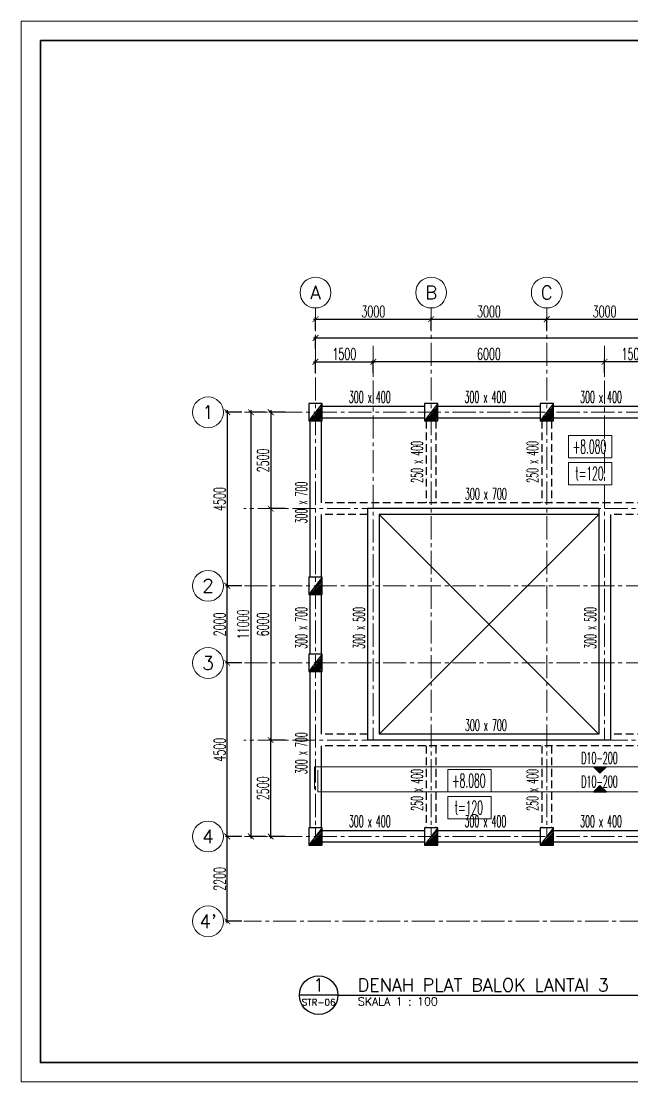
# Model space of a CAD drawing. Header units: inches. Extents: x 266054 to 836293, y -258454 to -102650.
# Drawn here: x 575708 to 591550, y -193548 to -166048 of the extents above; entities that cross this region are included whole.
import ezdxf
from ezdxf.enums import TextEntityAlignment as Align

# ---------------------------------------------------------------- set-up
doc = ezdxf.new("R2010")
doc.units = ezdxf.units.IN
doc.header["$LTSCALE"] = 800
doc.header["$MEASUREMENT"] = 0
doc.linetypes.add('CENTER2', pattern=[1.125, 0.75, -0.125, 0.125, -0.125])
doc.linetypes.add('HIDDEN', pattern=[0.375, 0.25, -0.125])
for name, color, linetype, lineweight in [('AS', 8, 'CENTER2', 5), ('BESI', 1, 'Continuous', 13), ('GRS KOP', 1, 'Continuous', 35), ('hacht', 8, 'Continuous', 5), ('kop', 7, 'Continuous', 20), ('NOT', 7, 'Continuous', 15)]:
    doc.layers.add(name, color=color, linetype=linetype, lineweight=lineweight)
for name, color, linetype in [('Balok', 4, 'HIDDEN'), ('HAT', 8, 'Continuous'), ('KOL', 5, 'Continuous'), ('LOGO', 7, 'Continuous'), ('TEXT', 4, 'Continuous')]:
    doc.layers.add(name, color=color, linetype=linetype)
doc.styles.add('BARU', font='arial.ttf')
doc.styles.add('DICK STYLE 100', font='romans.shx', dxfattribs={"width": 0.6, "height": 300})
doc.styles.add('ROMANS', font='romans.shx', dxfattribs={"width": 0.8, "height": 0.25})
doc.styles.add('S', font='SIMPLEX', dxfattribs={"width": 1.1})
doc.styles.get("Standard").update_dxf_attribs({"font": 'romans.shx'})
doc.dimstyles.new('100 A', dxfattribs={"dimtxt": 250, "dimasz": 150, "dimexe": 50, "dimexo": 50, "dimgap": 50, "dimtad": 1, "dimdec": 0, "dimrnd": 1, "dimtxsty": 'DICK STYLE 100', "dimblk": 'ARCHTICK', "dimcen": 100, "dimdle": 50, "dimclrd": 18, "dimclre": 18, "dimclrt": 7, "dimadec": 0, "dimazin": 2, "dimtfac": 1, "dimtdec": 0, "dimtix": 1, "dimtmove": 0, "dimatfit": 3, "dimfxl": 0, "dimarcsym": 0})

# ---------------------------------------------------------------- blocks, each defined once
blk = doc.blocks.new('NAV')
blk.add_circle((0, -0.4), 0.4)
at = {"style": 'S', "width": 0.75, "flags": 4}
blk.add_attdef('AV', text='', height=0.3, dxfattribs=at).set_placement((0, -0.4), align=Align.MIDDLE)
blk = doc.blocks.new('_ArchTick')
at = {"layer": 'LOGO', "color": 0, "const_width": 0.15}
blk.add_lwpolyline([(-0.5, -0.5), (0.5, 0.5)], dxfattribs=at)
blk = doc.blocks.new('*D392')
at = {"layer": 'Defpoints', "color": 0, "ltscale": 5}
for p in [(586343, -173774), (583343, -174106), (586343, -174106)]:
    blk.add_point(p, dxfattribs=at)
at = {"layer": 'hacht', "color": 18, "lineweight": -2, "ltscale": 5}
for p, q in [((583293, -173774), (586393, -173774)), ((583343, -174056), (583343, -173724)), ((586343, -174056), (586343, -173724))]:
    blk.add_line(p, q, dxfattribs=at)
at = {"layer": 'hacht', "color": 18, "lineweight": -2, "ltscale": 5, "xscale": 150, "yscale": 150, "zscale": 150, "rotation": 180}
blk.add_blockref('_ArchTick', (583343, -173774), dxfattribs=at)
at = {"layer": 'hacht', "color": 18, "lineweight": -2, "ltscale": 5, "xscale": 150, "yscale": 150, "zscale": 150}
blk.add_blockref('_ArchTick', (586343, -173774), dxfattribs=at)
at = {"layer": 'hacht', "color": 7, "ltscale": 5, "insert": (584843, -173574), "char_height": 300, "attachment_point": 5, "style": 'DICK STYLE 100'}
blk.add_mtext('3000', dxfattribs=at)
blk = doc.blocks.new('*D393')
at = {"layer": 'Defpoints', "color": 0, "ltscale": 5}
for p in [(606343, -174260), (583343, -174593), (606343, -174593)]:
    blk.add_point(p, dxfattribs=at)
at = {"layer": 'hacht', "color": 18, "lineweight": -2, "ltscale": 5}
for p, q in [((583293, -174260), (606393, -174260)), ((583343, -174543), (583343, -174210)), ((606343, -174543), (606343, -174210))]:
    blk.add_line(p, q, dxfattribs=at)
at = {"layer": 'hacht', "color": 18, "lineweight": -2, "ltscale": 5, "xscale": 150, "yscale": 150, "zscale": 150, "rotation": 180}
blk.add_blockref('_ArchTick', (583343, -174260), dxfattribs=at)
at = {"layer": 'hacht', "color": 18, "lineweight": -2, "ltscale": 5, "xscale": 150, "yscale": 150, "zscale": 150}
blk.add_blockref('_ArchTick', (606343, -174260), dxfattribs=at)
at = {"layer": 'hacht', "color": 7, "ltscale": 5, "insert": (594843, -174060), "char_height": 300, "attachment_point": 5, "style": 'DICK STYLE 100'}
blk.add_mtext('23000', dxfattribs=at)
blk = doc.blocks.new('*D394')
at = {"layer": 'Defpoints', "color": 0, "ltscale": 5}
for p in [(589343, -173774), (586343, -174106), (589343, -174106)]:
    blk.add_point(p, dxfattribs=at)
at = {"layer": 'hacht', "color": 18, "lineweight": -2, "ltscale": 5}
for p, q in [((586293, -173774), (589393, -173774)), ((586343, -174056), (586343, -173724)), ((589343, -174056), (589343, -173724))]:
    blk.add_line(p, q, dxfattribs=at)
at = {"layer": 'hacht', "color": 18, "lineweight": -2, "ltscale": 5, "xscale": 150, "yscale": 150, "zscale": 150, "rotation": 180}
blk.add_blockref('_ArchTick', (586343, -173774), dxfattribs=at)
at = {"layer": 'hacht', "color": 18, "lineweight": -2, "ltscale": 5, "xscale": 150, "yscale": 150, "zscale": 150}
blk.add_blockref('_ArchTick', (589343, -173774), dxfattribs=at)
at = {"layer": 'hacht', "color": 7, "ltscale": 5, "insert": (587843, -173574), "char_height": 300, "attachment_point": 5, "style": 'DICK STYLE 100'}
blk.add_mtext('3000', dxfattribs=at)
blk = doc.blocks.new('*D395')
at = {"layer": 'Defpoints', "color": 0, "ltscale": 5}
for p in [(592343, -173774), (589343, -174106), (592343, -174106)]:
    blk.add_point(p, dxfattribs=at)
at = {"layer": 'hacht', "color": 18, "lineweight": -2, "ltscale": 5}
for p, q in [((589293, -173774), (592393, -173774)), ((589343, -174056), (589343, -173724)), ((592343, -174056), (592343, -173724))]:
    blk.add_line(p, q, dxfattribs=at)
at = {"layer": 'hacht', "color": 18, "lineweight": -2, "ltscale": 5, "xscale": 150, "yscale": 150, "zscale": 150, "rotation": 180}
blk.add_blockref('_ArchTick', (589343, -173774), dxfattribs=at)
at = {"layer": 'hacht', "color": 18, "lineweight": -2, "ltscale": 5, "xscale": 150, "yscale": 150, "zscale": 150}
blk.add_blockref('_ArchTick', (592343, -173774), dxfattribs=at)
at = {"layer": 'hacht', "color": 7, "ltscale": 5, "insert": (590843, -173574), "char_height": 300, "attachment_point": 5, "style": 'DICK STYLE 100'}
blk.add_mtext('3000', dxfattribs=at)
blk = doc.blocks.new('*D400')
at = {"layer": 'Defpoints', "color": 0, "ltscale": 5}
for p in [(581055, -182687), (581480, -182687), (581480, -187187)]:
    blk.add_point(p, dxfattribs=at)
at = {"layer": 'hacht', "color": 18, "lineweight": -2, "ltscale": 5}
for p, q in [((581430, -182687), (581005, -182687)), ((581055, -187237), (581055, -182637)), ((581430, -187187), (581005, -187187))]:
    blk.add_line(p, q, dxfattribs=at)
at = {"layer": 'hacht', "color": 18, "lineweight": -2, "ltscale": 5, "xscale": 150, "yscale": 150, "zscale": 150}
for p, rotation in [((581055, -182687), 90), ((581055, -187187), 270)]:
    blk.add_blockref('_ArchTick', p, dxfattribs=dict(at, rotation=rotation))
at = {"layer": 'hacht', "color": 7, "ltscale": 5, "insert": (580855, -184937), "char_height": 300, "attachment_point": 5, "rotation": 90, "style": 'DICK STYLE 100'}
blk.add_mtext('4500', dxfattribs=at)
blk = doc.blocks.new('*D401')
at = {"layer": 'Defpoints', "color": 0, "ltscale": 5}
for p in [(581055, -187187), (581480, -187187), (581480, -189387)]:
    blk.add_point(p, dxfattribs=at)
at = {"layer": 'hacht', "color": 18, "lineweight": -2, "ltscale": 5}
for p, q in [((581430, -187187), (581005, -187187)), ((581055, -189437), (581055, -187137)), ((581430, -189387), (581005, -189387))]:
    blk.add_line(p, q, dxfattribs=at)
at = {"layer": 'hacht', "color": 18, "lineweight": -2, "ltscale": 5, "xscale": 150, "yscale": 150, "zscale": 150}
for p, rotation in [((581055, -187187), 90), ((581055, -189387), 270)]:
    blk.add_blockref('_ArchTick', p, dxfattribs=dict(at, rotation=rotation))
at = {"layer": 'hacht', "color": 7, "ltscale": 5, "insert": (580855, -188287), "char_height": 300, "attachment_point": 5, "rotation": 90, "style": 'DICK STYLE 100'}
blk.add_mtext('2200', dxfattribs=at)
blk = doc.blocks.new('*D402')
at = {"layer": 'Defpoints', "color": 0, "ltscale": 5}
for p in [(581055, -180687), (581480, -180687), (581480, -182687)]:
    blk.add_point(p, dxfattribs=at)
at = {"layer": 'hacht', "color": 18, "lineweight": -2, "ltscale": 5}
for p, q in [((581055, -182737), (581055, -180637)), ((581430, -180687), (581005, -180687)), ((581430, -182687), (581005, -182687))]:
    blk.add_line(p, q, dxfattribs=at)
at = {"layer": 'hacht', "color": 18, "lineweight": -2, "ltscale": 5, "xscale": 150, "yscale": 150, "zscale": 150}
for p, rotation in [((581055, -180687), 90), ((581055, -182687), 270)]:
    blk.add_blockref('_ArchTick', p, dxfattribs=dict(at, rotation=rotation))
at = {"layer": 'hacht', "color": 7, "ltscale": 5, "insert": (580855, -181687), "char_height": 300, "attachment_point": 5, "rotation": 90, "style": 'DICK STYLE 100'}
blk.add_mtext('2000', dxfattribs=at)
blk = doc.blocks.new('*D403')
at = {"layer": 'Defpoints', "color": 0, "ltscale": 5}
for p in [(581480, -176187), (581055, -180687), (581480, -180687)]:
    blk.add_point(p, dxfattribs=at)
at = {"layer": 'hacht', "color": 18, "lineweight": -2, "ltscale": 5}
for p, q in [((581430, -176187), (581005, -176187)), ((581055, -176137), (581055, -180737)), ((581430, -180687), (581005, -180687))]:
    blk.add_line(p, q, dxfattribs=at)
at = {"layer": 'hacht', "color": 18, "lineweight": -2, "ltscale": 5, "xscale": 150, "yscale": 150, "zscale": 150}
for p, rotation in [((581055, -176187), 90), ((581055, -180687), 270)]:
    blk.add_blockref('_ArchTick', p, dxfattribs=dict(at, rotation=rotation))
at = {"layer": 'hacht', "color": 7, "ltscale": 5, "insert": (580855, -178437), "char_height": 300, "attachment_point": 5, "rotation": 90, "style": 'DICK STYLE 100'}
blk.add_mtext('4500', dxfattribs=at)
blk = doc.blocks.new('*D404')
at = {"layer": 'Defpoints', "color": 0, "ltscale": 5}
for p in [(582092, -176187), (581667, -187187), (582092, -187187)]:
    blk.add_point(p, dxfattribs=at)
at = {"layer": 'hacht', "color": 18, "lineweight": -2, "ltscale": 5}
for p, q in [((582042, -176187), (581617, -176187)), ((581667, -176137), (581667, -187237)), ((582042, -187187), (581617, -187187))]:
    blk.add_line(p, q, dxfattribs=at)
at = {"layer": 'hacht', "color": 18, "lineweight": -2, "ltscale": 5, "xscale": 150, "yscale": 150, "zscale": 150}
for p, rotation in [((581667, -176187), 90), ((581667, -187187), 270)]:
    blk.add_blockref('_ArchTick', p, dxfattribs=dict(at, rotation=rotation))
at = {"layer": 'hacht', "color": 7, "ltscale": 5, "insert": (581467, -181687), "char_height": 300, "attachment_point": 5, "rotation": 90, "style": 'DICK STYLE 100'}
blk.add_mtext('11000', dxfattribs=at)
blk = doc.blocks.new('*D414')
at = {"layer": 'Defpoints', "color": 0, "ltscale": 5}
for p in [(582181, -184687), (582606, -184687), (582606, -187187)]:
    blk.add_point(p, dxfattribs=at)
at = {"layer": 'hacht', "color": 18, "lineweight": -2, "ltscale": 5}
for p, q in [((582556, -184687), (582131, -184687)), ((582181, -187237), (582181, -184637)), ((582556, -187187), (582131, -187187))]:
    blk.add_line(p, q, dxfattribs=at)
at = {"layer": 'hacht', "color": 18, "lineweight": -2, "ltscale": 5, "xscale": 150, "yscale": 150, "zscale": 150}
for p, rotation in [((582181, -184687), 90), ((582181, -187187), 270)]:
    blk.add_blockref('_ArchTick', p, dxfattribs=dict(at, rotation=rotation))
at = {"layer": 'hacht', "color": 7, "ltscale": 5, "insert": (581981, -185937), "char_height": 300, "attachment_point": 5, "rotation": 90, "style": 'DICK STYLE 100'}
blk.add_mtext('2500', dxfattribs=at)
blk = doc.blocks.new('*D415')
at = {"layer": 'Defpoints', "color": 0, "ltscale": 5}
for p in [(582606, -178687), (582181, -184687), (582606, -184687)]:
    blk.add_point(p, dxfattribs=at)
at = {"layer": 'hacht', "color": 18, "lineweight": -2, "ltscale": 5}
for p, q in [((582556, -178687), (582131, -178687)), ((582181, -178637), (582181, -184737)), ((582556, -184687), (582131, -184687))]:
    blk.add_line(p, q, dxfattribs=at)
at = {"layer": 'hacht', "color": 18, "lineweight": -2, "ltscale": 5, "xscale": 150, "yscale": 150, "zscale": 150}
for p, rotation in [((582181, -178687), 90), ((582181, -184687), 270)]:
    blk.add_blockref('_ArchTick', p, dxfattribs=dict(at, rotation=rotation))
at = {"layer": 'hacht', "color": 7, "ltscale": 5, "insert": (581981, -181687), "char_height": 300, "attachment_point": 5, "rotation": 90, "style": 'DICK STYLE 100'}
blk.add_mtext('6000', dxfattribs=at)
blk = doc.blocks.new('*D416')
at = {"layer": 'Defpoints', "color": 0, "ltscale": 5}
for p in [(582606, -176187), (582181, -178687), (582606, -178687)]:
    blk.add_point(p, dxfattribs=at)
at = {"layer": 'hacht', "color": 18, "lineweight": -2, "ltscale": 5}
for p, q in [((582556, -176187), (582131, -176187)), ((582181, -176137), (582181, -178737)), ((582556, -178687), (582131, -178687))]:
    blk.add_line(p, q, dxfattribs=at)
at = {"layer": 'hacht', "color": 18, "lineweight": -2, "ltscale": 5, "xscale": 150, "yscale": 150, "zscale": 150}
for p, rotation in [((582181, -176187), 90), ((582181, -178687), 270)]:
    blk.add_blockref('_ArchTick', p, dxfattribs=dict(at, rotation=rotation))
at = {"layer": 'hacht', "color": 7, "ltscale": 5, "insert": (581981, -177437), "char_height": 300, "attachment_point": 5, "rotation": 90, "style": 'DICK STYLE 100'}
blk.add_mtext('2500', dxfattribs=at)
blk = doc.blocks.new('*D417')
at = {"layer": 'Defpoints', "color": 0, "ltscale": 5}
for p in [(584843, -174879), (583343, -175211), (584843, -175211)]:
    blk.add_point(p, dxfattribs=at)
at = {"layer": 'hacht', "color": 18, "lineweight": -2, "ltscale": 5}
for p, q in [((583293, -174879), (584893, -174879)), ((583343, -175161), (583343, -174829)), ((584843, -175161), (584843, -174829))]:
    blk.add_line(p, q, dxfattribs=at)
at = {"layer": 'hacht', "color": 18, "lineweight": -2, "ltscale": 5, "xscale": 150, "yscale": 150, "zscale": 150, "rotation": 180}
blk.add_blockref('_ArchTick', (583343, -174879), dxfattribs=at)
at = {"layer": 'hacht', "color": 18, "lineweight": -2, "ltscale": 5, "xscale": 150, "yscale": 150, "zscale": 150}
blk.add_blockref('_ArchTick', (584843, -174879), dxfattribs=at)
at = {"layer": 'hacht', "color": 7, "ltscale": 5, "insert": (584093, -174679), "char_height": 300, "attachment_point": 5, "style": 'DICK STYLE 100'}
blk.add_mtext('1500', dxfattribs=at)
blk = doc.blocks.new('*D418')
at = {"layer": 'Defpoints', "color": 0, "ltscale": 5}
for p in [(590843, -174879), (590843, -175211), (592343, -175211)]:
    blk.add_point(p, dxfattribs=at)
at = {"layer": 'hacht', "color": 18, "lineweight": -2, "ltscale": 5}
for p, q in [((592393, -174879), (590793, -174879)), ((590843, -175161), (590843, -174829)), ((592343, -175161), (592343, -174829))]:
    blk.add_line(p, q, dxfattribs=at)
at = {"layer": 'hacht', "color": 18, "lineweight": -2, "ltscale": 5, "xscale": 150, "yscale": 150, "zscale": 150, "rotation": 180}
blk.add_blockref('_ArchTick', (590843, -174879), dxfattribs=at)
at = {"layer": 'hacht', "color": 18, "lineweight": -2, "ltscale": 5, "xscale": 150, "yscale": 150, "zscale": 150}
blk.add_blockref('_ArchTick', (592343, -174879), dxfattribs=at)
at = {"layer": 'hacht', "color": 7, "ltscale": 5, "insert": (591593, -174679), "char_height": 300, "attachment_point": 5, "style": 'DICK STYLE 100'}
blk.add_mtext('1500', dxfattribs=at)
blk = doc.blocks.new('*D419')
at = {"layer": 'Defpoints', "color": 0, "ltscale": 5}
for p in [(584843, -174879), (584843, -175211), (590843, -175211)]:
    blk.add_point(p, dxfattribs=at)
at = {"layer": 'hacht', "color": 18, "lineweight": -2, "ltscale": 5}
for p, q in [((590893, -174879), (584793, -174879)), ((584843, -175161), (584843, -174829)), ((590843, -175161), (590843, -174829))]:
    blk.add_line(p, q, dxfattribs=at)
at = {"layer": 'hacht', "color": 18, "lineweight": -2, "ltscale": 5, "xscale": 150, "yscale": 150, "zscale": 150, "rotation": 180}
blk.add_blockref('_ArchTick', (584843, -174879), dxfattribs=at)
at = {"layer": 'hacht', "color": 18, "lineweight": -2, "ltscale": 5, "xscale": 150, "yscale": 150, "zscale": 150}
blk.add_blockref('_ArchTick', (590843, -174879), dxfattribs=at)
at = {"layer": 'hacht', "color": 7, "ltscale": 5, "insert": (587843, -174679), "char_height": 300, "attachment_point": 5, "style": 'DICK STYLE 100'}
blk.add_mtext('6000', dxfattribs=at)
blk = doc.blocks.new('kop')
at = {"layer": 'GRS KOP'}
blk.add_lwpolyline([(1, 54), (83, 54), (83, 1), (1, 1)], close=True, dxfattribs=at)
at = {"layer": 'kop', "color": 7}
for p, q in [((84, 55), (0, 55)), ((0, 55), (0, 0)), ((0, 0), (84, 0))]:
    blk.add_line(p, q, dxfattribs=at)
at = {"layer": 'kop', "style": 'BARU', "flags": 4}
for p, height in [((73.8, 5.4), 0.35), ((73.8, 4.9), 0.35), ((80.303, 5.382), 0.25), ((80.303, 4.882), 0.25), ((73.8, 4.4), 0.35), ((80.303, 4.382), 0.25)]:
    blk.add_attdef('-', p, '', height=height, dxfattribs=at)
at = {"layer": 'kop', "flags": 4}
for tag, p in [('AR-00', (78.057, 2.648)), ('00', (81.238, 2.647))]:
    blk.add_attdef(tag, text='', height=0.35, dxfattribs=at).set_placement(p, align=Align.MIDDLE)
blk = doc.blocks.new('Ndtpd')
at = {"lineweight": -3}
blk.add_line((0.747, 0), (-0.747, 0), dxfattribs=at)
blk.add_circle((0, 0), 0.747, dxfattribs=at)
at = {"color": 10, "lineweight": -3, "style": 'S', "width": 1.1, "flags": 4}
blk.add_attdef('NO', text='', height=0.5, dxfattribs=at).set_placement((0, 0.148), align=Align.CENTER)
blk.add_attdef('NDTPD', (1.516, 0.148), '', height=0.5, dxfattribs=at)
at = {"color": 5, "lineweight": -3, "style": 'S', "width": 1.1, "flags": 4}
blk.add_attdef('NOLBR', text='', height=0.3, dxfattribs=at).set_placement((0, -0.398), align=Align.CENTER)
blk.add_attdef('SKALA', (1.523, -0.398), '', height=0.3, dxfattribs=at)

msp = doc.modelspace()

# ---------------------------------------------------------------- hatches: boundary and pattern name
at = {"layer": 'hacht', "ltscale": 5}
h = msp.add_hatch(dxfattribs=at)
h.set_pattern_fill('ANSI31', color=256, scale=250, style=0)
h.set_pattern_definition([(45, (265486.505, -3335.423), (-22.097087, 22.097087), [])])
h.paths.add_polyline_path([(583168.3, -176412.3), (583518.3, -176412.3), (583518.3, -175962.3)])
h = msp.add_hatch(dxfattribs=at)
h.set_pattern_fill('ANSI31', color=256, scale=250, style=0)
h.set_pattern_definition([(45, (268486.505, -3335.423), (-22.097087, 22.097087), [])])
h.paths.add_polyline_path([(586518.3, -175962.3), (586168.3, -176412.3), (586518.3, -176412.3)])
h = msp.add_hatch(dxfattribs=at)
h.set_pattern_fill('ANSI31', color=256, scale=250, style=0)
h.set_pattern_definition([(45, (271486.505, -3335.423), (-22.097087, 22.097087), [])])
h.paths.add_polyline_path([(589518.3, -175962.3), (589168.3, -176412.3), (589518.3, -176412.3)])
h = msp.add_hatch(dxfattribs=at)
h.set_pattern_fill('ANSI31', color=256, scale=250, style=0)
h.set_pattern_definition([(45, (265486.505, -7835.423), (-22.097087, 22.097087), [])])
h.paths.add_polyline_path([(583518.3, -180462.3), (583168.3, -180912.3), (583518.3, -180912.3)])
h = msp.add_hatch(dxfattribs=at)
h.set_pattern_fill('ANSI31', color=256, scale=250, style=0)
h.set_pattern_definition([(45, (265486.505, -9835.423), (-22.097087, 22.097087), [])])
h.paths.add_polyline_path([(583518.3, -182462.3), (583168.3, -182912.3), (583518.3, -182912.3)])
h = msp.add_hatch(dxfattribs=at)
h.set_pattern_fill('ANSI31', color=256, scale=250, style=0)
h.set_pattern_definition([(45, (265486.505, -14335.423), (-22.097087, 22.097087), [])])
h.paths.add_polyline_path([(583518.3, -186962.3), (583168.3, -187412.3), (583518.3, -187412.3)])
h = msp.add_hatch(dxfattribs=at)
h.set_pattern_fill('ANSI31', color=256, scale=250, style=0)
h.set_pattern_definition([(45, (268486.505, -14335.423), (-22.097087, 22.097087), [])])
h.paths.add_polyline_path([(586518.3, -186962.3), (586168.3, -187412.3), (586518.3, -187412.3)])
h = msp.add_hatch(dxfattribs=at)
h.set_pattern_fill('ANSI31', color=256, scale=250, style=0)
h.set_pattern_definition([(45, (271486.505, -14335.423), (-22.097087, 22.097087), [])])
h.paths.add_polyline_path([(589518.3, -186962.3), (589168.3, -187412.3), (589518.3, -187412.3)])
at = {"layer": 'HAT'}
h = msp.add_hatch(dxfattribs=at)
h.set_pattern_fill('ANSI31', color=256, scale=200, style=0)
h.set_pattern_definition([(45, (-1200655.54, -358323.987), (-17.67766953, 17.67766953), [])])
h.paths.add_polyline_path([(590724.1, -185545), (590889.4, -185379.7), (590558.8, -185379.7)])
h = msp.add_hatch(dxfattribs=at)
h.set_pattern_fill('ANSI31', color=256, scale=200, style=0)
h.set_pattern_definition([(315, (-1200655.54, -13086.95), (-17.67766953, -17.67766953), [])])
h.paths.add_polyline_path([(590724.1, -185865.9), (590889.4, -186031.2), (590558.8, -186031.2)])

# ---------------------------------------------------------------- linework, layer by layer
at = {"layer": 'AS'}
for p, q in [((583343.3, -173483.8), (583343.3, -187187.3)), ((586343.3, -173483.8), (586343.3, -187187.3)), ((589343.3, -173483.8), (589343.3, -187187.3)), ((584843.3, -174468.4), (584843.3, -184687.3)), ((590843.3, -174468.4), (590843.3, -184687.3)), ((606399.3, -176187.3), (581480.3, -176187.3)), ((592343.3, -178687.3), (581480.3, -178687.3)), ((606399.3, -180687.3), (581480.3, -180687.3)), ((606399.3, -182687.3), (581480.3, -182687.3)), ((592343.3, -184687.3), (581480.3, -184687.3)), ((606399.3, -187187.3), (581480.3, -187187.3)), ((596343.3, -189387.3), (581480.3, -189387.3))]:
    msp.add_line(p, q, dxfattribs=at)
at = {"layer": 'Balok', "linetype": 'Continuous'}
for p, q in [((586168.3, -176037.3), (583518.3, -176037.3)), ((589168.3, -176037.3), (586518.3, -176037.3)), ((592168.3, -176037.3), (589518.3, -176037.3)), ((583193.3, -176412.3), (583193.3, -180462.3)), ((583493.3, -176412.3), (583493.3, -178537.3)), ((586168.3, -176337.3), (583518.3, -176337.3)), ((589168.3, -176337.3), (586518.3, -176337.3)), ((592168.3, -176337.3), (589518.3, -176337.3)), ((584693.3, -178687.3), (584693.3, -184687.3)), ((590693.3, -178687.3), (584693.3, -178687.3)), ((590693.3, -178687.3), (590693.3, -184537.3)), ((583493.3, -178837.3), (583493.3, -180462.3)), ((584993.3, -178837.3), (584993.3, -184537.3)), ((590693.3, -178837.3), (584993.3, -178837.3)), ((590993.3, -178837.3), (590993.3, -184687.3)), ((583193.3, -180912.3), (583193.3, -182462.3)), ((583493.3, -180912.3), (583493.3, -182462.3)), ((583193.3, -182912.3), (583193.3, -186962.3)), ((583493.3, -182912.3), (583493.3, -184537.3)), ((590993.3, -184687.3), (584693.3, -184687.3)), ((590693.3, -184537.3), (584993.3, -184537.3)), ((583493.3, -184837.3), (583493.3, -186962.3)), ((586168.3, -187037.3), (583518.3, -187037.3)), ((589168.3, -187037.3), (586518.3, -187037.3)), ((592168.3, -187037.3), (589518.3, -187037.3)), ((586168.3, -187337.3), (583518.3, -187337.3)), ((589168.3, -187337.3), (586518.3, -187337.3)), ((592168.3, -187337.3), (589518.3, -187337.3))]:
    msp.add_line(p, q, dxfattribs=at)
at = {"layer": 'Balok'}
for p, q in [((586218.3, -176412.3), (586218.3, -178537.3)), ((586468.3, -176412.3), (586468.3, -178537.3)), ((589218.3, -176412.3), (589218.3, -178537.3)), ((589468.3, -176412.3), (589468.3, -178537.3)), ((592193.3, -178537.3), (583493.3, -178537.3)), ((584693.3, -178837.3), (583493.3, -178837.3)), ((592193.3, -178837.3), (590993.3, -178837.3)), ((584693.3, -184537.3), (583493.3, -184537.3)), ((592193.3, -184537.3), (590993.3, -184537.3)), ((592193.3, -184837.3), (583493.3, -184837.3)), ((586218.3, -184837.3), (586218.3, -186962.3)), ((586468.3, -184837.3), (586468.3, -186962.3)), ((589218.3, -184837.3), (589218.3, -186962.3)), ((589468.3, -184837.3), (589468.3, -186962.3))]:
    msp.add_line(p, q, dxfattribs=at)
at = {"layer": 'BESI'}
for points in [[(589907.6, -176791.2), (591034, -176791.2), (591034, -177370), (589907.6, -177370)], [(589907.6, -177488.9), (591034, -177488.9), (591034, -178067.6), (589907.6, -178067.6)], [(586776.9, -185453.6), (587903.4, -185453.6), (587903.4, -186032.4), (586776.9, -186032.4)], [(586776.9, -186151.3), (587903.4, -186151.3), (587903.4, -186730.1), (586776.9, -186730.1)]]:
    msp.add_lwpolyline(points, close=True, dxfattribs=at)
for points in [[(606404.4, -185968), (606404.4, -185381.1), (583317.2, -185381.1), (583317.2, -185958)], [(606306.1, -185430.2), (606306.1, -186032.4), (583402.5, -186032.4), (583402.5, -185465.6)]]:
    msp.add_lwpolyline(points, dxfattribs=at)
at = {"layer": 'hacht', "ltscale": 5}
for p, q in [((583168.3, -176412.3), (583518.3, -175962.3)), ((586168.3, -176412.3), (586518.3, -175962.3)), ((589168.3, -176412.3), (589518.3, -175962.3)), ((584993.3, -178837.3), (590693.3, -184537.3)), ((584993.3, -184537.3), (590693.3, -178837.3)), ((583168.3, -180912.3), (583518.3, -180462.3)), ((583168.3, -182912.3), (583518.3, -182462.3)), ((583168.3, -187412.3), (583518.3, -186962.3)), ((586168.3, -187412.3), (586518.3, -186962.3)), ((589168.3, -187412.3), (589518.3, -186962.3))]:
    msp.add_line(p, q, dxfattribs=at)
at = {"layer": 'KOL', "ltscale": 5}
for points in [[(583168.3, -176412.3), (583518.3, -176412.3), (583518.3, -175962.3), (583168.3, -175962.3)], [(586168.3, -176412.3), (586518.3, -176412.3), (586518.3, -175962.3), (586168.3, -175962.3)], [(589168.3, -176412.3), (589518.3, -176412.3), (589518.3, -175962.3), (589168.3, -175962.3)], [(583168.3, -180912.3), (583518.3, -180912.3), (583518.3, -180462.3), (583168.3, -180462.3)], [(583168.3, -182912.3), (583518.3, -182912.3), (583518.3, -182462.3), (583168.3, -182462.3)], [(583168.3, -187412.3), (583518.3, -187412.3), (583518.3, -186962.3), (583168.3, -186962.3)], [(586168.3, -187412.3), (586518.3, -187412.3), (586518.3, -186962.3), (586168.3, -186962.3)], [(589168.3, -187412.3), (589518.3, -187412.3), (589518.3, -186962.3), (589168.3, -186962.3)]]:
    msp.add_lwpolyline(points, close=True, dxfattribs=at)
at = {"layer": 'NOT', "lineweight": -3}
msp.add_line((583924.6, -191301.5), (592884, -191301.5), dxfattribs=at)
at = {"layer": 'TEXT'}
for p, q in [((590558.9, -185379.8), (590724.1, -185545)), ((590558.9, -185379.8), (590889.3, -185379.8)), ((590889.3, -185379.8), (590724.1, -185545)), ((590558.9, -186031.1), (590724.1, -185865.9)), ((590889.3, -186031.1), (590724.1, -185865.9)), ((590558.9, -186031.1), (590889.3, -186031.1))]:
    msp.add_line(p, q, dxfattribs=at)

# ---------------------------------------------------------------- block references
at = {"layer": 'kop', "xscale": 500, "yscale": 500, "zscale": 500}
msp.add_blockref('kop', (575708, -193548), dxfattribs=at)
at = {"layer": 'NOT'}
ref = msp.add_blockref('NAV', (583343.3, -172683.8), dxfattribs=dict(at, xscale=1000, yscale=1000, zscale=1000))
ref.add_attrib('AV', 'A', dxfattribs={"layer": '0', "height": 350, "flags": 4}).set_placement((583343.3, -173083.8), align=Align.MIDDLE)
ref = msp.add_blockref('NAV', (586343.3, -172683.8), dxfattribs=dict(at, xscale=1000, yscale=1000, zscale=1000))
ref.add_attrib('AV', 'B', dxfattribs={"layer": '0', "height": 350, "flags": 4}).set_placement((586343.3, -173083.8), align=Align.MIDDLE)
ref = msp.add_blockref('NAV', (589343.3, -172683.8), dxfattribs=dict(at, xscale=1000, yscale=1000, zscale=1000))
ref.add_attrib('AV', 'C', dxfattribs={"layer": '0', "height": 350, "flags": 4}).set_placement((589343.3, -173083.8), align=Align.MIDDLE)
ref = msp.add_blockref('NAV', (580555.3, -175787.3), dxfattribs=dict(at, xscale=1000, yscale=1000, zscale=1000))
ref.add_attrib('AV', '1', dxfattribs={"layer": '0', "height": 350, "flags": 4}).set_placement((580555.3, -176187.3), align=Align.MIDDLE)
ref = msp.add_blockref('NAV', (580555.3, -180287.3), dxfattribs=dict(at, xscale=1000, yscale=1000, zscale=1000))
ref.add_attrib('AV', '2', dxfattribs={"layer": '0', "height": 350, "flags": 4}).set_placement((580555.3, -180687.3), align=Align.MIDDLE)
ref = msp.add_blockref('NAV', (580555.3, -182287.3), dxfattribs=dict(at, xscale=1000, yscale=1000, zscale=1000))
ref.add_attrib('AV', '3', dxfattribs={"layer": '0', "height": 350, "flags": 4}).set_placement((580555.3, -182687.3), align=Align.MIDDLE)
ref = msp.add_blockref('NAV', (580555.3, -186787.3), dxfattribs=dict(at, xscale=1000, yscale=1000, zscale=1000))
ref.add_attrib('AV', '4', dxfattribs={"layer": '0', "height": 350, "flags": 4}).set_placement((580555.3, -187187.3), align=Align.MIDDLE)
ref = msp.add_blockref('NAV', (580555.3, -188987.3), dxfattribs=dict(at, xscale=1000, yscale=1000, zscale=1000))
ref.add_attrib('AV', "4'", dxfattribs={"layer": '0', "height": 350, "flags": 4}).set_placement((580555.3, -189387.3), align=Align.MIDDLE)
at = {"layer": 'NOT', "lineweight": -3}
ref = msp.add_blockref('Ndtpd', (583424.6, -191301.5), dxfattribs=dict(at, xscale=669.3440428376198, yscale=669.3440428376198, zscale=669.3440428380154))
ref.add_attrib('NO', '1', dxfattribs={"layer": '0', "lineweight": -3, "height": 333.3, "flags": 4}).set_placement((583424.3, -191202.7), align=Align.CENTER)
ref.add_attrib('NDTPD', 'DENAH PLAT BALOK LANTAI 3', (584439.4, -191202.7), dxfattribs={"layer": '0', "lineweight": -3, "height": 333.333, "flags": 4})
ref.add_attrib('NOLBR', 'STR-06', dxfattribs={"layer": '0', "lineweight": -3, "height": 166.67, "flags": 4}).set_placement((583424.3, -191568.1), align=Align.CENTER)
ref.add_attrib('SKALA', 'SKALA 1 : 100', (584444.2, -191568.1), dxfattribs={"layer": '0', "lineweight": -3, "height": 208.333, "flags": 4})

# ---------------------------------------------------------------- texts
at = {"layer": 'Balok', "style": 'ROMANS', "width": 0.5}
msp.add_text('300 x 400', height=300, dxfattribs=at).set_placement((590208, -175943.3))
at = {"layer": 'TEXT', "style": 'ROMANS', "width": 0.5}
for s, p in [('300 x 400', (584208, -175943.3)), ('300 x 400', (587208, -175943.3)), ('300 x 700', (587220.6, -178451.8)), ('300 x 700', (587220.6, -184451.8)), ('300 x 400', (584208, -186943.3)), ('300 x 400', (587208, -186943.3)), ('300 x 400', (590208, -186943.3))]:
    msp.add_text(s, height=300, dxfattribs=at).set_placement(p)
for s, p in [('250 x 400', (586124.3, -178017.3)), ('250 x 400', (589124.3, -178017.3)), ('300 x 700', (583124.3, -179072.7)), ('300 x 700', (583124.3, -182322.7)), ('300 x 500', (584624.3, -182322.7)), ('300 x 500', (590624.3, -182322.7)), ('300 x 700', (583124.3, -185572.7)), ('250 x 400', (586124.3, -186522.8)), ('250 x 400', (589124.3, -186522.8))]:
    msp.add_text(s, height=300, rotation=90, dxfattribs=at).set_placement(p)
for s, height, p in [('+8.080', 350, (590451, -177078.6)), ('t=120', 350, (590451, -177776.3)), ('D10-200', 300, (590712.1, -185150.5)), ('+8.080', 350, (587320.3, -185741)), ('D10-200', 300, (590712.1, -185763)), ('t=120', 350, (587320.3, -186438.7))]:
    msp.add_text(s, height=height, dxfattribs=at).set_placement(p, align=Align.MIDDLE)

# ---------------------------------------------------------------- dimensions: what is measured, and where the dimension line sits
at = {"layer": 'hacht', "ltscale": 5}
for base, p1, p2, picture, middle in [((586343.3, -173773.5), (583343.3, -174106.2), (586343.3, -174106.2), '*D392', (584843.3, -173573.5)), ((589343.3, -173773.5), (586343.3, -174106.2), (589343.3, -174106.2), '*D394', (587843.3, -173573.5)), ((592343.3, -173773.5), (589343.3, -174106.2), (592343.3, -174106.2), '*D395', (590843.3, -173573.5)), ((606343.3, -174260.2), (583343.3, -174592.8), (606343.3, -174592.8), '*D393', (594843.3, -174060.2)), ((584843.3, -174878.5), (583343.3, -175211.2), (584843.3, -175211.2), '*D417', (584093.3, -174678.5))]:
    dim = msp.add_linear_dim(base=base, p1=p1, p2=p2, dimstyle='100 A', dxfattribs=at)
    dim.commit()
    dim.dimension.update_dxf_attribs({"geometry": picture, "text_midpoint": middle})
for base, p1, p2, picture, middle in [((584843.3, -174878.5), (590843.3, -175211.2), (584843.3, -175211.2), '*D419', (587843.3, -174678.5)), ((590843.3, -174878.5), (592343.3, -175211.2), (590843.3, -175211.2), '*D418', (591593.3, -174678.5))]:
    dim = msp.add_linear_dim(base=base, p1=p1, p2=p2, angle=180, dimstyle='100 A', dxfattribs=at)
    dim.commit()
    dim.dimension.update_dxf_attribs({"geometry": picture, "text_midpoint": middle})
for base, p1, p2, angle, picture, middle in [((581055.3, -180687.3), (581480.3, -176187.3), (581480.3, -180687.3), 270, '*D403', (581055.3, -178437.3)), ((581666.6, -187187.3), (582091.6, -176187.3), (582091.6, -187187.3), 270, '*D404', (581666.6, -181687.3)), ((582180.6, -178687.3), (582605.6, -176187.3), (582605.6, -178687.3), 270, '*D416', (582180.6, -177437.3)), ((582180.6, -184687.3), (582605.6, -178687.3), (582605.6, -184687.3), 270, '*D415', (582180.6, -181687.3)), ((581055.3, -180687.3), (581480.3, -182687.3), (581480.3, -180687.3), 90, '*D402', (581055.3, -181687.3)), ((581055.3, -182687.3), (581480.3, -187187.3), (581480.3, -182687.3), 90, '*D400', (581055.3, -184937.3)), ((582180.6, -184687.3), (582605.6, -187187.3), (582605.6, -184687.3), 90, '*D414', (582180.6, -185937.3)), ((581055.3, -187187.3), (581480.3, -189387.3), (581480.3, -187187.3), 90, '*D401', (581055.3, -188287.3))]:
    dim = msp.add_linear_dim(base=base, p1=p1, p2=p2, angle=angle, dimstyle='100 A', dxfattribs=at)
    dim.commit()
    dim.dimension.update_dxf_attribs({"geometry": picture, "text_midpoint": middle, "dimtype": 160})

doc.saveas('drawing.dxf')
